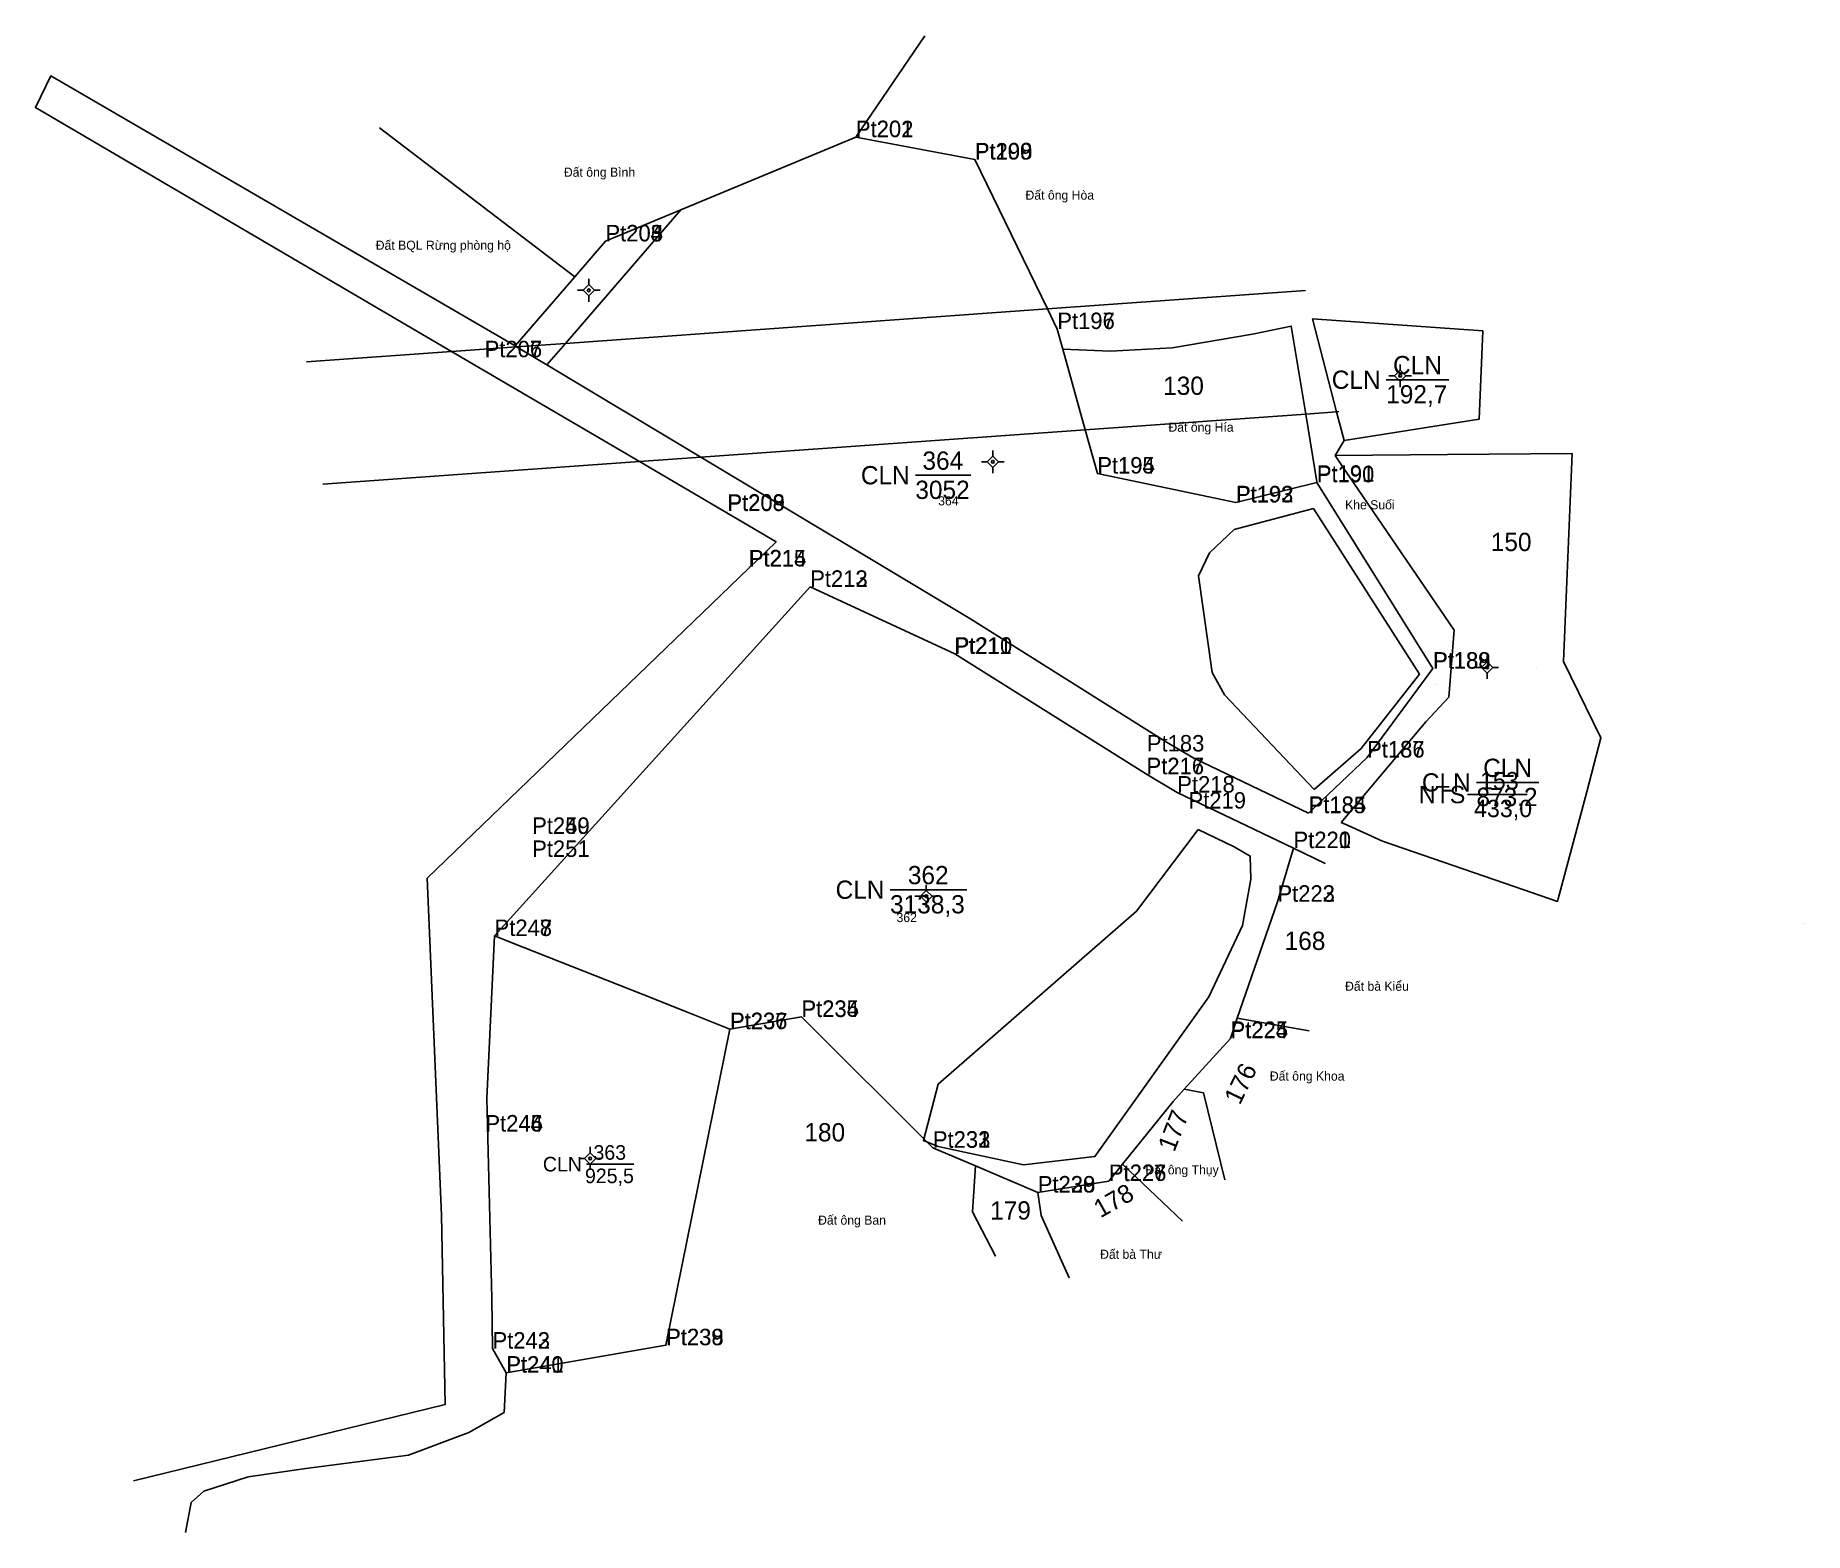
# Model space of a CAD drawing. Extents: x 551268 to 551462, y 1839574 to 1839738.
import ezdxf

# ---------------------------------------------------------------- set-up
doc = ezdxf.new("R2010")
doc.units = 0
for name, color, linetype in [('Level 1', 7, 'Continuous'), ('Level 10', 7, 'Continuous'), ('Level 11', 7, 'Continuous'), ('Level 12', 7, 'Continuous'), ('Level 13', 7, 'Continuous'), ('Level 16', 7, 'Continuous'), ('Level 2', 7, 'Continuous'), ('Level 23', 7, 'Continuous'), ('Level 30', 7, 'Continuous'), ('Level 31', 7, 'Continuous'), ('Level 33', 7, 'Continuous'), ('Level 4', 7, 'Continuous'), ('Level 7', 7, 'Continuous')]:
    doc.layers.add(name, color=color, linetype=linetype)

msp = doc.modelspace()

# ---------------------------------------------------------------- linework, layer by layer
at = {"layer": 'Level 10'}
for p, q in [((551325.91, 1839703.88), (551338.55, 1839718.49)), ((551313.43, 1839702.99), (551334.01, 1839690.93)), ((551320.38, 1839703.61), (551320.56, 1839703.5)), ((551320.56, 1839703.5), (551323.86, 1839701.52)), ((551323.86, 1839701.52), (551325.91, 1839703.88)), ((551323.86, 1839701.52), (551340.73, 1839691.41))]:
    msp.add_line(p, q, dxfattribs=at)
for points in [[(551313.43, 1839702.99), (551267.87, 1839729.7), (551269.57, 1839733.17), (551320.38, 1839703.61)], [(551334.01, 1839690.93), (551348.97, 1839682.16), (551310.77, 1839645.32), (551312.33, 1839608.4), (551312.72, 1839587.64), (551278.63, 1839579.29)], [(551340.73, 1839691.41), (551370.36, 1839673.63), (551391.54, 1839660.31), (551394.7, 1839658.43), (551407.25, 1839652.43)], [(551410.16, 1839691.6), (551422.48, 1839691.7), (551436.11, 1839691.81), (551435.19, 1839669.02), (551439.27, 1839660.67), (551437.73, 1839654.76), (551434.6, 1839643.04), (551434.53, 1839642.75), (551429.76, 1839644.39), (551415.35, 1839649.37), (551411.58, 1839651.07), (551410.82, 1839651.41)], [(551318.14, 1839638.97), (551321.36, 1839637.7), (551334.3, 1839632.58), (551339.17, 1839630.65), (551343.91, 1839628.78)]]:
    msp.add_lwpolyline(points, dxfattribs=at)
at = {"layer": 'Level 11'}
for p, q in [((551328.46, 1839710.32), (551327.84, 1839709.69)), ((551328.46, 1839710.94), (551328.46, 1839710.32)), ((551329.09, 1839709.69), (551328.46, 1839710.32)), ((551327.84, 1839709.69), (551327.21, 1839709.69)), ((551327.84, 1839709.69), (551328.46, 1839709.07)), ((551328.46, 1839709.07), (551329.09, 1839709.69)), ((551328.46, 1839709.07), (551328.46, 1839708.44)), ((551329.71, 1839709.69), (551329.09, 1839709.69)), ((551416.67, 1839700.33), (551416.04, 1839700.33)), ((551417.29, 1839700.96), (551416.67, 1839700.33)), ((551416.67, 1839700.33), (551417.29, 1839699.71)), ((551417.29, 1839701.58), (551417.29, 1839700.96)), ((551417.92, 1839700.33), (551417.29, 1839700.96)), ((551417.29, 1839699.71), (551417.92, 1839700.33)), ((551418.54, 1839700.33), (551417.92, 1839700.33)), ((551417.29, 1839699.71), (551417.29, 1839699.08)), ((551372.08, 1839690.91), (551371.45, 1839690.91)), ((551372.7, 1839691.53), (551372.08, 1839690.91)), ((551372.08, 1839690.91), (551372.7, 1839690.28)), ((551372.7, 1839692.16), (551372.7, 1839691.53)), ((551373.33, 1839690.91), (551372.7, 1839691.53)), ((551372.7, 1839690.28), (551373.33, 1839690.91)), ((551373.95, 1839690.91), (551373.33, 1839690.91)), ((551372.7, 1839690.28), (551372.7, 1839689.66)), ((551426.81, 1839669.64), (551426.81, 1839669.01)), ((551426.19, 1839668.39), (551425.56, 1839668.39)), ((551426.81, 1839669.01), (551426.19, 1839668.39)), ((551426.19, 1839668.39), (551426.81, 1839667.76)), ((551427.44, 1839668.39), (551426.81, 1839669.01)), ((551426.81, 1839667.76), (551427.44, 1839668.39)), ((551426.81, 1839667.76), (551426.81, 1839667.14)), ((551428.06, 1839668.39), (551427.44, 1839668.39)), ((551365.41, 1839644.58), (551365.41, 1839643.95)), ((551364.79, 1839643.33), (551364.16, 1839643.33)), ((551365.41, 1839643.95), (551364.79, 1839643.33)), ((551364.79, 1839643.33), (551365.41, 1839642.7)), ((551366.04, 1839643.33), (551365.41, 1839643.95)), ((551365.41, 1839642.7), (551366.04, 1839643.33)), ((551365.41, 1839642.7), (551365.41, 1839642.08)), ((551366.66, 1839643.33), (551366.04, 1839643.33)), ((551328.61, 1839615.23), (551327.98, 1839614.61)), ((551328.61, 1839615.86), (551328.61, 1839615.23)), ((551329.23, 1839614.61), (551328.61, 1839615.23)), ((551327.98, 1839614.61), (551327.36, 1839614.61)), ((551327.98, 1839614.61), (551328.61, 1839613.98)), ((551328.61, 1839613.98), (551329.23, 1839614.61)), ((551328.61, 1839613.98), (551328.61, 1839613.36)), ((551329.86, 1839614.61), (551329.23, 1839614.61))]:
    msp.add_line(p, q, dxfattribs=at)
for centre in [(551328.46, 1839709.69), (551417.29, 1839700.33), (551372.7, 1839690.91), (551426.81, 1839668.39), (551365.41, 1839643.33), (551328.61, 1839614.61)]:
    msp.add_circle(centre, 0.15, dxfattribs=at)
at = {"layer": 'Level 13'}
for p, q in [((551415.76, 1839699.9), (551422.62, 1839699.9)), ((551364.21, 1839689.44), (551370.28, 1839689.44)), ((551425.64, 1839655.79), (551432.48, 1839655.79)), ((551424.67, 1839654.46), (551431.19, 1839654.46)), ((551361.44, 1839644.04), (551369.85, 1839644.04)), ((551328.2, 1839613.98), (551333.38, 1839613.98))]:
    msp.add_line(p, q, dxfattribs=at)
at = {"layer": 'Level 16'}
for p, q in [((551357.7, 1839726.48), (551365.25, 1839737.57)), ((551305.56, 1839727.49), (551326.93, 1839711.18)), ((551405.61, 1839648.59), (551409.07, 1839646.92)), ((551399.46, 1839629.96), (551407.33, 1839628.6)), ((551386.9, 1839613.99), (551393.46, 1839607.75))]:
    msp.add_line(p, q, dxfattribs=at)
for points in [[(551393.64, 1839622.18), (551395.76, 1839621.79), (551398.09, 1839612.27)], [(551370.8, 1839613.78), (551370.46, 1839608.74), (551372.99, 1839603.91)], [(551377.62, 1839610.87), (551377.99, 1839608.35), (551381.04, 1839601.51)]]:
    msp.add_lwpolyline(points, dxfattribs=at)
at = {"layer": 'Level 23'}
for points in [[(551318.14, 1839638.97), (551352.7, 1839677.21), (551368.53, 1839669.89), (551389.53, 1839656.68), (551392.89, 1839654.68), (551405.61, 1839648.59)], [(551318.14, 1839638.97), (551317.31, 1839621.19), (551317.85, 1839599.3), (551317.92, 1839593.77), (551319.41, 1839591.14)], [(551284.32, 1839573.62), (551284.94, 1839576.91), (551286.3, 1839578.16), (551291.17, 1839579.74), (551297.48, 1839580.64), (551308.72, 1839582.11), (551315.33, 1839584.58), (551319.18, 1839586.79), (551319.41, 1839591.14)]]:
    msp.add_lwpolyline(points, dxfattribs=at)
at = {"layer": 'Level 30'}
for p, q in [((551378.68, 1839707.65), (551406.92, 1839709.67)), ((551325.91, 1839703.88), (551378.68, 1839707.65)), ((551297.56, 1839701.86), (551313.43, 1839702.99)), ((551313.43, 1839702.99), (551320.56, 1839703.5)), ((551320.56, 1839703.5), (551325.91, 1839703.88)), ((551382.81, 1839694.41), (551406.95, 1839696.14)), ((551406.95, 1839696.14), (551410.33, 1839696.38)), ((551410.33, 1839696.38), (551410.59, 1839696.4)), ((551340.73, 1839691.41), (551382.81, 1839694.41)), ((551299.34, 1839688.45), (551334.01, 1839690.93)), ((551334.01, 1839690.93), (551340.73, 1839691.41))]:
    msp.add_line(p, q, dxfattribs=at)
at = {"layer": 'Level 31'}
for p, q in [((551320.38, 1839703.61), (551326.93, 1839711.18)), ((551380.36, 1839703.26), (551382.81, 1839694.41)), ((551406.95, 1839696.14), (551408.17, 1839688.72)), ((551410.33, 1839696.38), (551411.15, 1839693.25)), ((551410.16, 1839691.6), (551411.15, 1839693.25))]:
    msp.add_line(p, q, dxfattribs=at)
for points in [[(551338.55, 1839718.49), (551357.71, 1839726.46), (551370.71, 1839724.01), (551378.68, 1839707.65)], [(551326.93, 1839711.18), (551330.29, 1839715.06), (551338.55, 1839718.49)], [(551378.68, 1839707.65), (551379.75, 1839705.45), (551380.36, 1839703.26)], [(551411.15, 1839693.25), (551425.93, 1839695.57), (551426.33, 1839705.24), (551407.68, 1839706.55), (551410.33, 1839696.38)], [(551380.36, 1839703.26), (551385.59, 1839703.02), (551392.32, 1839703.38), (551401.12, 1839704.87), (551405.37, 1839705.78), (551406.95, 1839696.14)], [(551382.81, 1839694.41), (551384.14, 1839689.62), (551399.29, 1839686.45), (551408.17, 1839688.65), (551420.87, 1839668.27), (551413.68, 1839658.51), (551407.25, 1839652.43)], [(551410.16, 1839691.6), (551411.14, 1839690.16), (551423.2, 1839672.45), (551422.61, 1839665.12), (551420.09, 1839662.43), (551410.82, 1839651.41)], [(551399.46, 1839629.96), (551403.85, 1839642.72), (551405.61, 1839648.59)], [(551319.41, 1839591.14), (551325.77, 1839592.23), (551336.91, 1839594.14), (551343.91, 1839628.78)], [(551343.91, 1839628.78), (551351.74, 1839630.12), (551366.13, 1839615.77), (551370.8, 1839613.78)], [(551393.64, 1839622.18), (551398.71, 1839627.76), (551399.46, 1839629.96)], [(551386.9, 1839613.99), (551392.45, 1839620.86), (551393.64, 1839622.18)], [(551370.8, 1839613.78), (551377.61, 1839610.88), (551385.39, 1839612.12), (551386.9, 1839613.99)]]:
    msp.add_lwpolyline(points, dxfattribs=at)
at = {"layer": 'Level 33'}
for p, q in [((551407.79, 1839685.8), (551399.13, 1839683.51)), ((551419.39, 1839667.63), (551407.79, 1839685.8)), ((551399.13, 1839683.51), (551396.4, 1839680.92)), ((551396.4, 1839680.92), (551395.21, 1839678.42)), ((551413.03, 1839659.51), (551419.39, 1839667.63)), ((551398.07, 1839665.37), (551407.86, 1839655)), ((551407.86, 1839655), (551413.03, 1839659.51))]:
    msp.add_line(p, q, dxfattribs=at)
for points in [[(551398.07, 1839665.37), (551396.69, 1839667.84), (551395.21, 1839678.42)], [(551366.72, 1839622.74), (551388.43, 1839641.68), (551395.17, 1839650.64)], [(551395.17, 1839650.64), (551399.11, 1839648.75), (551400.88, 1839647.73), (551400.93, 1839645.2), (551400.02, 1839640.13), (551396.35, 1839632.31), (551383.88, 1839614.83), (551376.04, 1839613.91), (551366.72, 1839615.9)], [(551366.72, 1839622.74), (551365.1, 1839616.58), (551366.72, 1839615.9)]]:
    msp.add_lwpolyline(points, dxfattribs=at)
at = {"layer": 'Level 7'}
for p, q in [((551357.7, 1839726.48), (551357.7, 1839726.48)), ((551357.71, 1839726.46), (551357.71, 1839726.46)), ((551357.73, 1839726.49), (551357.73, 1839726.49)), ((551357.74, 1839726.47), (551357.74, 1839726.47)), ((551370.71, 1839724.01), (551370.71, 1839724.01)), ((551370.71, 1839724.01), (551370.71, 1839724.01)), ((551370.74, 1839724.04), (551370.74, 1839724.04)), ((551370.74, 1839724.02), (551370.74, 1839724.02)), ((551370.75, 1839724.03), (551370.75, 1839724.03)), ((551370.77, 1839724.06), (551370.77, 1839724.06)), ((551330.28, 1839715.05), (551330.28, 1839715.05)), ((551330.29, 1839715.06), (551330.29, 1839715.06)), ((551330.29, 1839715.05), (551330.29, 1839715.05)), ((551330.31, 1839715.07), (551330.31, 1839715.07)), ((551330.32, 1839715.07), (551330.32, 1839715.07)), ((551330.32, 1839715.06), (551330.32, 1839715.06)), ((551379.75, 1839705.45), (551379.75, 1839705.45)), ((551379.76, 1839705.45), (551379.76, 1839705.45)), ((551379.78, 1839705.47), (551379.78, 1839705.47)), ((551379.79, 1839705.46), (551379.79, 1839705.46)), ((551317.05, 1839702.36), (551317.05, 1839702.36)), ((551317.06, 1839702.36), (551317.06, 1839702.36)), ((551317.08, 1839702.37), (551317.08, 1839702.37)), ((551317.09, 1839702.37), (551317.09, 1839702.37)), ((551410.15, 1839691.64), (551410.15, 1839691.64)), ((551410.17, 1839691.62), (551410.17, 1839691.62)), ((551410.19, 1839691.61), (551410.19, 1839691.61)), ((551436.13, 1839691.82), (551436.13, 1839691.82)), ((551436.14, 1839691.83), (551436.14, 1839691.83)), ((551436.14, 1839691.83), (551436.14, 1839691.83)), ((551384.12, 1839689.63), (551384.12, 1839689.63)), ((551384.14, 1839689.62), (551384.14, 1839689.62)), ((551384.15, 1839689.64), (551384.15, 1839689.64)), ((551384.17, 1839689.63), (551384.17, 1839689.63)), ((551408.17, 1839688.72), (551408.17, 1839688.72)), ((551408.2, 1839688.74), (551408.2, 1839688.74)), ((551408.17, 1839688.65), (551408.17, 1839688.65)), ((551408.2, 1839688.67), (551408.2, 1839688.67)), ((551343.63, 1839685.56), (551343.63, 1839685.56)), ((551343.64, 1839685.51), (551343.64, 1839685.51)), ((551343.66, 1839685.57), (551343.66, 1839685.57)), ((551343.67, 1839685.52), (551343.67, 1839685.52)), ((551399.29, 1839686.45), (551399.29, 1839686.45)), ((551399.32, 1839686.46), (551399.32, 1839686.46)), ((551399.33, 1839686.48), (551399.33, 1839686.48)), ((551399.36, 1839686.49), (551399.36, 1839686.49)), ((551345.96, 1839679.46), (551345.96, 1839679.46)), ((551345.99, 1839679.47), (551345.99, 1839679.47)), ((551346, 1839679.44), (551346, 1839679.44)), ((551346.03, 1839679.45), (551346.03, 1839679.45)), ((551352.7, 1839677.22), (551352.7, 1839677.22)), ((551352.7, 1839677.21), (551352.7, 1839677.21)), ((551352.73, 1839677.23), (551352.73, 1839677.23)), ((551352.73, 1839677.22), (551352.73, 1839677.22)), ((551368.46, 1839669.86), (551368.46, 1839669.86)), ((551368.49, 1839669.87), (551368.49, 1839669.87)), ((551368.53, 1839669.89), (551368.53, 1839669.89)), ((551368.56, 1839669.9), (551368.56, 1839669.9)), ((551420.87, 1839668.27), (551420.87, 1839668.27)), ((551420.9, 1839668.28), (551420.9, 1839668.28)), ((551420.91, 1839668.25), (551420.91, 1839668.25)), ((551420.94, 1839668.26), (551420.94, 1839668.26)), ((551435.22, 1839669.03), (551435.22, 1839669.03)), ((551435.22, 1839669.03), (551435.22, 1839669.03)), ((551421.2, 1839666.54), (551421.2, 1839666.54)), ((551421.21, 1839666.53), (551421.21, 1839666.53)), ((551422.64, 1839665.16), (551422.64, 1839665.16)), ((551422.64, 1839665.14), (551422.64, 1839665.14)), ((551439.29, 1839660.68), (551439.29, 1839660.68)), ((551439.3, 1839660.68), (551439.3, 1839660.68)), ((551413.67, 1839658.54), (551413.67, 1839658.54)), ((551413.68, 1839658.51), (551413.68, 1839658.51)), ((551413.7, 1839658.55), (551413.7, 1839658.55)), ((551413.71, 1839658.53), (551413.71, 1839658.53)), ((551389.52, 1839656.7), (551389.52, 1839656.7)), ((551389.53, 1839656.68), (551389.53, 1839656.68)), ((551389.55, 1839656.71), (551389.55, 1839656.71)), ((551389.56, 1839656.76), (551389.56, 1839656.76)), ((551389.56, 1839656.69), (551389.56, 1839656.69)), ((551389.59, 1839656.77), (551389.59, 1839656.77)), ((551392.89, 1839654.68), (551392.89, 1839654.68)), ((551392.91, 1839654.67), (551392.91, 1839654.67)), ((551392.92, 1839654.69), (551392.92, 1839654.69)), ((551392.94, 1839654.68), (551392.94, 1839654.68)), ((551437.76, 1839654.76), (551437.76, 1839654.76)), ((551437.76, 1839654.75), (551437.76, 1839654.75)), ((551437.77, 1839654.77), (551437.77, 1839654.77)), ((551407.25, 1839652.43), (551407.25, 1839652.43)), ((551407.28, 1839652.46), (551407.28, 1839652.46)), ((551407.29, 1839652.44), (551407.29, 1839652.44)), ((551407.31, 1839652.48), (551407.31, 1839652.48)), ((551322.26, 1839650.16), (551322.26, 1839650.16)), ((551322.26, 1839650.16), (551322.26, 1839650.16)), ((551322.26, 1839650.15), (551322.26, 1839650.15)), ((551322.29, 1839650.17), (551322.29, 1839650.17)), ((551322.29, 1839650.17), (551322.29, 1839650.17)), ((551322.29, 1839650.16), (551322.29, 1839650.16)), ((551410.11, 1839651.76), (551410.11, 1839651.76)), ((551410.12, 1839651.8), (551410.12, 1839651.8)), ((551405.61, 1839648.59), (551405.61, 1839648.59)), ((551405.62, 1839648.6), (551405.62, 1839648.6)), ((551405.64, 1839648.61), (551405.64, 1839648.61)), ((551405.65, 1839648.62), (551405.65, 1839648.62)), ((551415.37, 1839649.38), (551415.37, 1839649.38)), ((551415.39, 1839649.38), (551415.39, 1839649.38)), ((551403.85, 1839642.73), (551403.85, 1839642.73)), ((551403.85, 1839642.72), (551403.85, 1839642.72)), ((551403.88, 1839642.73), (551403.88, 1839642.73)), ((551403.89, 1839642.74), (551403.89, 1839642.74)), ((551434.55, 1839642.76), (551434.55, 1839642.76)), ((551434.56, 1839642.76), (551434.56, 1839642.76)), ((551318.14, 1839638.97), (551318.14, 1839638.97)), ((551318.15, 1839638.97), (551318.15, 1839638.97)), ((551318.17, 1839638.98), (551318.17, 1839638.98)), ((551318.18, 1839638.99), (551318.18, 1839638.99)), ((551343.91, 1839628.78), (551343.91, 1839628.78)), ((551343.93, 1839628.75), (551343.93, 1839628.75)), ((551343.94, 1839628.79), (551343.94, 1839628.79)), ((551343.96, 1839628.76), (551343.96, 1839628.76)), ((551351.74, 1839630.12), (551351.74, 1839630.12)), ((551351.74, 1839630.09), (551351.74, 1839630.09)), ((551351.77, 1839630.13), (551351.77, 1839630.13)), ((551351.77, 1839630.1), (551351.77, 1839630.1)), ((551398.71, 1839627.76), (551398.71, 1839627.76)), ((551398.73, 1839627.81), (551398.73, 1839627.81)), ((551398.74, 1839627.78), (551398.74, 1839627.78)), ((551398.76, 1839627.82), (551398.76, 1839627.82)), ((551317.14, 1839617.56), (551317.14, 1839617.56)), ((551317.14, 1839617.56), (551317.14, 1839617.56)), ((551317.14, 1839617.55), (551317.14, 1839617.55)), ((551317.17, 1839617.57), (551317.17, 1839617.57)), ((551317.17, 1839617.57), (551317.17, 1839617.57)), ((551317.17, 1839617.56), (551317.17, 1839617.56)), ((551366.13, 1839615.79), (551366.13, 1839615.79)), ((551366.13, 1839615.77), (551366.13, 1839615.77)), ((551366.13, 1839615.77), (551366.13, 1839615.77)), ((551366.16, 1839615.8), (551366.16, 1839615.8)), ((551366.16, 1839615.79), (551366.16, 1839615.79)), ((551366.16, 1839615.78), (551366.16, 1839615.78)), ((551385.39, 1839612.12), (551385.39, 1839612.12)), ((551385.41, 1839612.15), (551385.41, 1839612.15)), ((551385.42, 1839612.14), (551385.42, 1839612.14)), ((551385.44, 1839612.16), (551385.44, 1839612.16)), ((551377.61, 1839610.88), (551377.61, 1839610.88)), ((551377.61, 1839610.87), (551377.61, 1839610.87)), ((551377.62, 1839610.87), (551377.62, 1839610.87)), ((551377.64, 1839610.89), (551377.64, 1839610.89)), ((551377.65, 1839610.88), (551377.65, 1839610.88)), ((551377.65, 1839610.88), (551377.65, 1839610.88)), ((551336.91, 1839594.14), (551336.91, 1839594.14)), ((551336.94, 1839594.15), (551336.94, 1839594.15)), ((551336.94, 1839594.15), (551336.94, 1839594.15)), ((551336.97, 1839594.16), (551336.97, 1839594.16)), ((551317.92, 1839593.78), (551317.92, 1839593.78)), ((551317.92, 1839593.77), (551317.92, 1839593.77)), ((551317.95, 1839593.79), (551317.95, 1839593.79)), ((551317.95, 1839593.79), (551317.95, 1839593.79)), ((551319.41, 1839591.14), (551319.41, 1839591.14)), ((551319.44, 1839591.16), (551319.44, 1839591.16)), ((551319.44, 1839591.15), (551319.44, 1839591.15)), ((551319.47, 1839591.16), (551319.47, 1839591.16))]:
    msp.add_line(p, q, dxfattribs=at)

# ---------------------------------------------------------------- texts
at = {"layer": 'Level 1'}
for s, height, p in [('D', 0.1, (551365.22, 1839737.52)), ('D', 0.1, (551305.53, 1839727.44)), ('D', 0.1, (551357.66, 1839726.43)), ('Đất ông Bình', 1, (551325.73, 1839722.13)), ('Đất ông Hòa', 1, (551376.27, 1839719.62)), ('Đất BQL Rừng phòng hộ', 1, (551305.13, 1839714.13)), ('Đất ông Hía', 1, (551391.92, 1839694.2)), ('D', 0.1, (551408.14, 1839688.67)), ('Khe Suối', 1, (551411.26, 1839685.7)), ('D', 0.1, (551432.19, 1839668.17)), ('D', 0.1, (551409.04, 1839646.87)), ('D', 0.1, (551461.48, 1839640.27)), ('Đất bà Kiểu', 1, (551411.26, 1839632.97)), ('D', 0.1, (551407.3, 1839628.55)), ('Đất ông Khoa', 1, (551403.02, 1839623.13)), ('Đất ông Thụy', 1, (551389.4, 1839612.86)), ('D', 0.1, (551398.06, 1839612.22)), ('D', 0.1, (551377.58, 1839610.82)), ('Đất ông Ban', 1, (551353.56, 1839607.35)), ('D', 0.1, (551393.43, 1839607.7)), ('D', 0.1, (551372.96, 1839603.86)), ('Đất bà Thư', 1, (551384.44, 1839603.61)), ('D', 0.1, (551381.01, 1839601.46)), ('D', 0.1, (551278.6, 1839579.24))]:
    msp.add_text(s, height=height, dxfattribs=at).set_placement(p)
at = {"layer": 'Level 12'}
for s, p in [('Pt201', (551357.7, 1839726.48)), ('Pt202', (551357.71, 1839726.46)), ('Pt199', (551370.71, 1839724.01)), ('Pt200', (551370.72, 1839724.02)), ('Pt198', (551370.74, 1839724.04)), ('Pt203', (551330.28, 1839715.05)), ('Pt204', (551330.28, 1839715.05)), ('Pt205', (551330.29, 1839715.06)), ('Pt197', (551379.75, 1839705.45)), ('Pt196', (551379.76, 1839705.45)), ('Pt207', (551317.05, 1839702.36)), ('Pt206', (551317.06, 1839702.36)), ('Pt195', (551384.12, 1839689.63)), ('Pt194', (551384.14, 1839689.62)), ('Pt191', (551408.17, 1839688.72)), ('Pt190', (551408.17, 1839688.66)), ('Pt208', (551343.63, 1839685.56)), ('Pt209', (551343.64, 1839685.51)), ('Pt193', (551399.29, 1839686.45)), ('Pt192', (551399.33, 1839686.48)), ('Pt215', (551345.96, 1839679.46)), ('Pt214', (551346, 1839679.44)), ('Pt213', (551352.7, 1839677.22)), ('Pt212', (551352.7, 1839677.21)), ('Pt211', (551368.46, 1839669.86)), ('Pt210', (551368.53, 1839669.89)), ('Pt189', (551420.87, 1839668.26)), ('Pt188', (551420.91, 1839668.25)), ('Pt183', (551389.56, 1839659.18)), ('Pt187', (551413.67, 1839658.54)), ('Pt186', (551413.68, 1839658.51)), ('Pt217', (551389.52, 1839656.7)), ('Pt216', (551389.53, 1839656.68)), ('Pt218', (551392.89, 1839654.68)), ('Pt219', (551394.12, 1839652.93)), ('Pt185', (551407.26, 1839652.42)), ('Pt184', (551407.28, 1839652.46)), ('Pt250', (551322.26, 1839650.16)), ('Pt249', (551322.26, 1839650.15)), ('Pt221', (551405.61, 1839648.59)), ('Pt220', (551405.62, 1839648.6)), ('Pt251', (551322.26, 1839647.63)), ('Pt223', (551403.85, 1839642.72)), ('Pt222', (551403.86, 1839642.73)), ('Pt248', (551318.14, 1839638.97)), ('Pt247', (551318.15, 1839638.97)), ('Pt236', (551343.91, 1839628.78)), ('Pt235', (551351.74, 1839630.12)), ('Pt234', (551351.74, 1839630.09)), ('Pt237', (551343.93, 1839628.75)), ('Pt224', (551398.71, 1839627.76)), ('Pt225', (551398.73, 1839627.81)), ('Pt245', (551317.14, 1839617.56)), ('Pt246', (551317.14, 1839617.56)), ('Pt244', (551317.14, 1839617.55)), ('Pt233', (551366.13, 1839615.79)), ('Pt232', (551366.13, 1839615.78)), ('Pt231', (551366.13, 1839615.77)), ('Pt227', (551385.39, 1839612.12)), ('Pt226', (551385.41, 1839612.14)), ('Pt230', (551377.61, 1839610.88)), ('Pt228', (551377.62, 1839610.87)), ('Pt229', (551377.62, 1839610.87)), ('Pt239', (551336.91, 1839594.14)), ('Pt238', (551336.94, 1839594.15)), ('Pt243', (551317.92, 1839593.78)), ('Pt242', (551317.92, 1839593.77)), ('Pt240', (551319.41, 1839591.14)), ('Pt241', (551319.44, 1839591.15))]:
    msp.add_text(s, height=1.8, dxfattribs=at).set_placement(p)
at = {"layer": 'Level 13'}
for s, height, p in [('CLN', 2, (551416.51, 1839700.5)), ('130', 2, (551391.34, 1839698.24)), ('364', 2, (551364.99, 1839690.04)), ('150', 2, (551427.21, 1839681.13)), ('153', 1.9, (551426.03, 1839655.03)), ('362', 2, (551363.39, 1839644.64)), ('168', 2, (551404.64, 1839637.44)), ('180', 2, (551352.06, 1839616.47)), ('363', 1.6, (551328.97, 1839614.46)), ('179', 2, (551372.4, 1839607.91))]:
    msp.add_text(s, height=height, dxfattribs=at).set_placement(p)
for s, height, rotation, p in [('CLN', 2, 360, (551426.38, 1839656.39)), ('176', 2, 64.3113, (551399.74, 1839620.37)), ('177', 2, 68.6616, (551392.56, 1839615.22)), ('178', 1.99, 29.5129, (551384.47, 1839608.03))]:
    msp.add_text(s, height=height, rotation=rotation, dxfattribs=at).set_placement(p)
at = {"layer": 'Level 16'}
for s, p in [('364', (551366.71, 1839686.13)), ('362', (551362.15, 1839640.49))]:
    msp.add_text(s, height=1, dxfattribs=at).set_placement(p)
at = {"layer": 'Level 2'}
for s, height, p in [('CLN', 2, (551409.8, 1839698.9)), ('CLN', 2, (551358.25, 1839688.44)), ('NTS', 1.9, (551419.34, 1839653.51)), ('CLN', 2, (551355.48, 1839643.04)), ('CLN', 1.6, (551323.43, 1839613.18))]:
    msp.add_text(s, height=height, dxfattribs=at).set_placement(p)
msp.add_text('CLN', height=2, rotation=360, dxfattribs=at).set_placement((551419.67, 1839654.79))
at = {"layer": 'Level 4'}
for s, height, p in [('192,7', 2, (551415.76, 1839697.3)), ('3052', 2, (551364.21, 1839686.84)), ('433,0', 1.9, (551425.38, 1839651.99)), ('3138,3', 2, (551361.44, 1839641.44)), ('925,5', 1.6, (551328.04, 1839611.9))]:
    msp.add_text(s, height=height, dxfattribs=at).set_placement(p)
msp.add_text('873,2', height=2, rotation=360, dxfattribs=at).set_placement((551425.64, 1839653.19))

doc.saveas('drawing.dxf')
